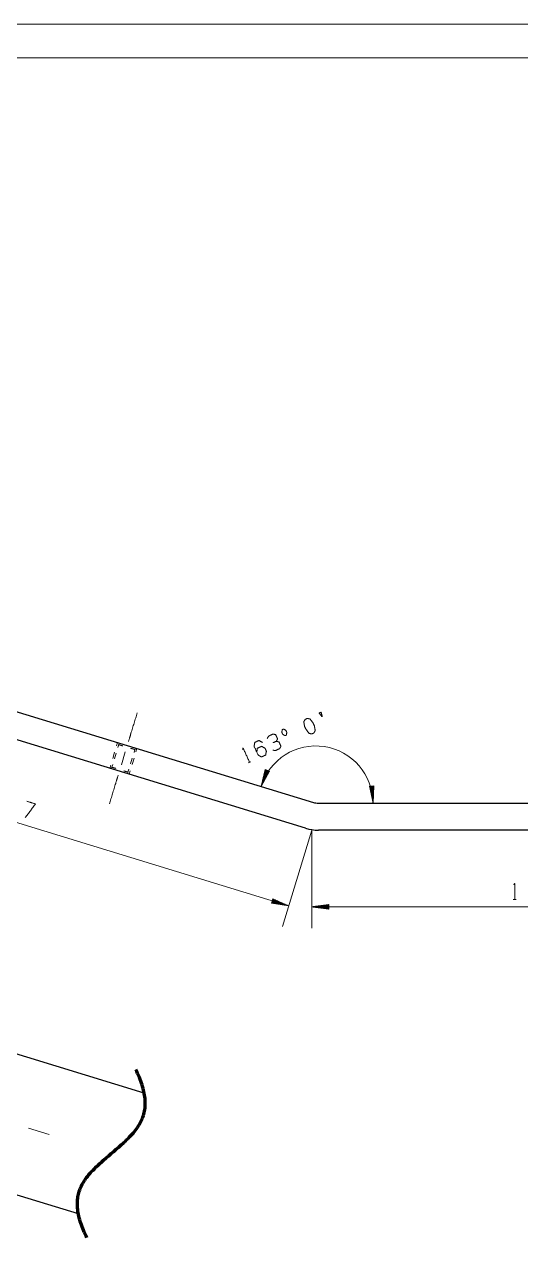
# Model space of a CAD drawing. Header units: millimetres. Extents: x 0 to 420, y 0 to 297.
# Drawn here: x 138.2 to 211.8, y 117.1 to 297 of the extents above; entities that cross this region are included whole.
import ezdxf

# ---------------------------------------------------------------- set-up
doc = ezdxf.new("R2010")
doc.units = ezdxf.units.MM
doc.layers.add('1', color=7, linetype='Continuous', true_color=0xffffff)

msp = doc.modelspace()

# ---------------------------------------------------------------- linework, layer by layer
at = {"layer": '1', "color": 132, "linetype": 'Continuous', "lineweight": 18}
for p, q in [((420, 297), (0, 297)), ((415, 292), (25, 292))]:
    msp.add_line(p, q, dxfattribs=at)
at = {"layer": '1', "color": 30, "linetype": 'Continuous', "lineweight": 25}
for p, q in [((95.12, 207.9), (181.06, 181.62)), ((179.89, 177.8), (93.95, 204.07)), ((181.79, 181.51), (242.92, 181.51)), ((242.92, 177.51), (181.79, 177.51)), ((155.96, 138.52), (80.92, 161.46)), ((146.2, 120.59), (75.07, 142.34))]:
    msp.add_line(p, q, dxfattribs=at)
at = {"layer": '1', "color": 13, "linetype": 'Continuous', "lineweight": 18}
for p, q in [((177.38, 166.28), (90.51, 192.84)), ((173.91, 186.48), (173.3, 183.99)), ((173.3, 183.99), (174.53, 186.24)), ((174.2, 186.37), (173.35, 184.18)), ((174.24, 186.35), (173.39, 184.16)), ((174.15, 186.39), (173.44, 184.56)), ((174.1, 186.41), (173.53, 184.94)), ((174.29, 186.33), (173.58, 184.5)), ((174.06, 186.42), (173.62, 185.32)), ((174.01, 186.44), (173.72, 185.69)), ((174.34, 186.31), (173.77, 184.85)), ((173.96, 186.46), (173.81, 186.07)), ((173.91, 186.48), (173.9, 186.45)), ((173.91, 186.48), (173.9, 186.45)), ((174.53, 186.24), (173.91, 186.48)), ((174.39, 186.3), (173.96, 185.19)), ((174.43, 186.28), (174.14, 185.53)), ((174.48, 186.26), (174.33, 185.87)), ((174.53, 186.24), (174.52, 186.21)), ((174.53, 186.24), (174.52, 186.21)), ((190.04, 184.07), (189.37, 184.02)), ((189.37, 184.02), (189.9, 181.51)), ((189.38, 184.02), (189.38, 183.99)), ((189.38, 184.02), (189.38, 183.99)), ((189.43, 184.02), (189.46, 183.61)), ((189.48, 184.03), (189.54, 183.23)), ((189.53, 184.03), (189.62, 182.85)), ((189.58, 184.04), (189.7, 182.47)), ((189.63, 184.04), (189.78, 182.08)), ((189.68, 184.04), (189.86, 181.7)), ((189.73, 184.05), (189.91, 181.71)), ((189.78, 184.05), (189.93, 182.1)), ((189.83, 184.05), (189.95, 182.48)), ((189.88, 184.06), (189.97, 182.87)), ((189.9, 181.51), (190.04, 184.07)), ((189.94, 184.06), (189.99, 183.26)), ((189.99, 184.07), (190.02, 183.65)), ((190.04, 184.07), (190.04, 184.04)), ((190.04, 184.07), (190.04, 184.04)), ((180.81, 177.51), (176.45, 163.24)), ((180.81, 177.51), (180.81, 162.96)), ((175.05, 167.34), (174.85, 166.7)), ((175.05, 167.34), (175.08, 167.33)), ((175.05, 167.34), (175.08, 167.33)), ((177.38, 166.28), (175.05, 167.34)), ((174.85, 166.7), (177.38, 166.28)), ((174.86, 166.71), (174.89, 166.7)), ((174.86, 166.71), (174.89, 166.7)), ((174.87, 166.76), (175.27, 166.63)), ((174.88, 166.8), (175.65, 166.57)), ((174.9, 166.85), (176.04, 166.51)), ((174.91, 166.9), (176.42, 166.44)), ((174.93, 166.95), (176.81, 166.38)), ((174.94, 167), (177.19, 166.31)), ((174.96, 167.05), (177.2, 166.36)), ((174.97, 167.1), (176.85, 166.52)), ((174.99, 167.14), (176.5, 166.68)), ((175, 167.19), (176.14, 166.85)), ((175.02, 167.24), (175.79, 167.01)), ((175.03, 167.29), (175.43, 167.17)), ((183.35, 166.47), (180.81, 166.13)), ((180.81, 166.13), (183.35, 165.8)), ((180.81, 166.13), (245.81, 166.13)), ((183.35, 166.16), (181.01, 166.16)), ((183.35, 166.11), (181.01, 166.11)), ((183.35, 166.21), (181.39, 166.21)), ((183.35, 166.05), (181.39, 166.05)), ((183.35, 166.26), (181.78, 166.26)), ((183.35, 166), (181.78, 166)), ((183.35, 166.31), (182.17, 166.31)), ((183.35, 165.95), (182.17, 165.95)), ((183.35, 166.36), (182.55, 166.36)), ((183.35, 165.9), (182.55, 165.9)), ((183.35, 166.41), (182.94, 166.41)), ((183.35, 165.85), (182.94, 165.85)), ((183.35, 166.46), (183.32, 166.46)), ((183.35, 166.46), (183.32, 166.46)), ((183.35, 165.8), (183.32, 165.8)), ((183.35, 165.8), (183.32, 165.8)), ((183.35, 165.8), (183.35, 166.47))]:
    msp.add_line(p, q, dxfattribs=at)
at = {"layer": '1', "color": 43, "linetype": 'Continuous', "lineweight": 18}
for p, q in [((151.58, 189.06), (151.29, 188.11)), ((151.8, 188.93), (151.54, 188.1)), ((152.02, 190.5), (151.87, 190.02)), ((152.02, 190.5), (152.06, 190.42)), ((152.18, 190.19), (152.06, 189.77)), ((152.14, 190.27), (152.18, 190.19)), ((152.18, 190.19), (152.19, 190.19)), ((152.18, 190.19), (152.18, 190.19)), ((154.45, 189.04), (154.57, 189.46)), ((154.57, 189.46), (154.65, 189.5)), ((154.89, 189.62), (154.74, 189.14)), ((154.81, 189.58), (154.89, 189.62)), ((150.99, 187.15), (150.85, 186.67)), ((151.29, 187.26), (151.16, 186.84)), ((153.93, 187.36), (154.19, 188.2)), ((154.45, 188.19), (154.16, 187.23)), ((150.93, 186.72), (150.85, 186.67)), ((151.16, 186.84), (151.08, 186.8)), ((153.55, 186.11), (153.68, 186.53)), ((153.59, 186.03), (153.55, 186.11)), ((153.72, 185.8), (153.68, 185.88)), ((153.86, 186.28), (153.72, 185.8))]:
    msp.add_line(p, q, dxfattribs=at)
at = {"layer": '1', "color": 252, "linetype": 'Continuous', "lineweight": 18}
for p, q in [((153.16, 189.11), (152.57, 187.19)), ((138.81, 133.31), (141.85, 132.38))]:
    msp.add_line(p, q, dxfattribs=at)
at = {"layer": '1', "color": 95, "linetype": 'Continuous', "lineweight": 18}
for p, q in [((171.4, 187.47), (171.78, 187.65)), ((210.7, 167.22), (211.12, 167.22))]:
    msp.add_line(p, q, dxfattribs=at)
at = {"layer": '1', "color": 6, "linetype": 'Continuous', "lineweight": 70}
for p, q in [((154.85, 141.74), (154.7, 142.04)), ((154.99, 141.44), (154.85, 141.74)), ((155.13, 141.14), (154.99, 141.44)), ((155.25, 140.84), (155.13, 141.14)), ((155.37, 140.54), (155.25, 140.84)), ((155.47, 140.27), (155.37, 140.54)), ((155.57, 140.01), (155.47, 140.27)), ((155.65, 139.74), (155.57, 140.01)), ((155.73, 139.48), (155.65, 139.74)), ((155.8, 139.22), (155.73, 139.48)), ((155.87, 138.97), (155.8, 139.22)), ((155.93, 138.71), (155.87, 138.97)), ((155.98, 138.46), (155.93, 138.71)), ((156.02, 138.21), (155.98, 138.46)), ((156.06, 137.96), (156.02, 138.21)), ((156.08, 137.71), (156.06, 137.96)), ((156.1, 137.47), (156.08, 137.71)), ((156.11, 137.23), (156.1, 137.47)), ((156.1, 136.53), (156.11, 136.76)), ((156.12, 136.99), (156.11, 137.23)), ((156.11, 136.76), (156.12, 136.99)), ((155.7, 134.77), (155.77, 134.97)), ((155.77, 134.97), (155.85, 135.18)), ((155.85, 135.18), (155.91, 135.4)), ((155.91, 135.4), (155.97, 135.62)), ((155.97, 135.62), (156.01, 135.85)), ((156.01, 135.85), (156.05, 136.07)), ((156.05, 136.07), (156.08, 136.3)), ((156.08, 136.3), (156.1, 136.53)), ((154.66, 133.02), (154.81, 133.22)), ((154.81, 133.22), (154.95, 133.42)), ((154.95, 133.42), (155.09, 133.62)), ((155.09, 133.62), (155.21, 133.82)), ((155.21, 133.82), (155.32, 134)), ((155.32, 134), (155.43, 134.19)), ((155.43, 134.19), (155.52, 134.38)), ((155.52, 134.38), (155.61, 134.58)), ((155.61, 134.58), (155.7, 134.77)), ((152.9, 131.15), (153.13, 131.36)), ((153.13, 131.36), (153.35, 131.58)), ((153.35, 131.58), (153.57, 131.79)), ((153.57, 131.79), (153.78, 132.01)), ((153.78, 132.01), (153.98, 132.23)), ((153.98, 132.23), (154.18, 132.45)), ((154.18, 132.45), (154.35, 132.64)), ((154.35, 132.64), (154.51, 132.83)), ((154.51, 132.83), (154.66, 133.02)), ((150.7, 129.23), (151.08, 129.56)), ((151.08, 129.56), (151.45, 129.87)), ((151.45, 129.87), (151.82, 130.19)), ((151.82, 130.19), (152.19, 130.51)), ((152.19, 130.51), (152.55, 130.83)), ((152.55, 130.83), (152.9, 131.15)), ((148.84, 127.56), (149.11, 127.82)), ((149.11, 127.82), (149.38, 128.07)), ((149.38, 128.07), (149.66, 128.33)), ((149.66, 128.33), (149.94, 128.58)), ((149.94, 128.58), (150.32, 128.91)), ((150.32, 128.91), (150.7, 129.23)), ((147.27, 125.78), (147.41, 125.98)), ((147.41, 125.98), (147.59, 126.2)), ((147.59, 126.2), (147.77, 126.43)), ((147.77, 126.43), (147.97, 126.65)), ((147.97, 126.65), (148.16, 126.87)), ((148.16, 126.87), (148.37, 127.09)), ((148.37, 127.09), (148.58, 127.3)), ((148.58, 127.3), (148.84, 127.56)), ((146.39, 124.15), (146.47, 124.36)), ((146.47, 124.36), (146.57, 124.57)), ((146.57, 124.57), (146.66, 124.78)), ((146.66, 124.78), (146.77, 124.99)), ((146.77, 124.99), (146.89, 125.19)), ((146.89, 125.19), (147.01, 125.39)), ((147.01, 125.39), (147.14, 125.59)), ((147.14, 125.59), (147.27, 125.78)), ((146.05, 122.22), (146.06, 122.46)), ((146.06, 122.46), (146.07, 122.69)), ((146.07, 122.69), (146.1, 122.92)), ((146.1, 122.92), (146.13, 123.13)), ((146.13, 123.13), (146.17, 123.34)), ((146.17, 123.34), (146.21, 123.55)), ((146.21, 123.55), (146.26, 123.75)), ((146.26, 123.75), (146.32, 123.95)), ((146.32, 123.95), (146.39, 124.15)), ((146.05, 121.99), (146.05, 122.22)), ((146.06, 121.75), (146.05, 121.99)), ((146.07, 121.5), (146.06, 121.75)), ((146.1, 121.26), (146.07, 121.5)), ((146.13, 121.01), (146.1, 121.26)), ((146.17, 120.76), (146.13, 121.01)), ((146.22, 120.51), (146.17, 120.76)), ((146.27, 120.25), (146.22, 120.51)), ((146.33, 120), (146.27, 120.25)), ((146.4, 119.74), (146.33, 120)), ((146.48, 119.48), (146.4, 119.74)), ((146.56, 119.22), (146.48, 119.48)), ((146.65, 118.96), (146.56, 119.22)), ((146.75, 118.7), (146.65, 118.96)), ((146.85, 118.44), (146.75, 118.7)), ((146.96, 118.17), (146.85, 118.44)), ((147.07, 117.9), (146.96, 118.17)), ((147.2, 117.62), (147.07, 117.9)), ((147.33, 117.35), (147.2, 117.62)), ((147.46, 117.07), (147.33, 117.35))]:
    msp.add_line(p, q, dxfattribs=at)
at = {"layer": '1', "color": 13, "linetype": 'Continuous', "lineweight": 18}
msp.add_arc((181.41, 181.51), 8.48, 0, 163, dxfattribs=at)
at = {"layer": '1', "color": 30, "linetype": 'Continuous', "lineweight": 25}
for radius in [2.5, 6.5]:
    msp.add_arc((181.79, 184.01), radius, 253, 270, dxfattribs=at)
at = {"layer": '1', "color": 252, "linetype": 'Continuous', "lineweight": 18}
for points, knots in [([(154.93, 194.9), (154, 191.87), (153.62, 190.63)], [0, 0, 0.709621, 1, 1]), ([(152.11, 185.67), (151.73, 184.43), (150.8, 181.39)], [0, 0, 0.290382, 1, 1])]:
    msp.add_open_spline(points, degree=1, knots=knots, dxfattribs=at)
at = {"layer": '1', "color": 95, "linetype": 'Continuous', "lineweight": 18}
for points, knots in [([(182.36, 194.31), (181.91, 194.87), (182.21, 195.01), (182.36, 194.31)], [0, 0, 0.406597, 0.595726, 1, 1]), ([(181.13, 191.91), (181.33, 192.27), (181.2, 192.98), (181, 193.41), (180.54, 194), (180.14, 194.07), (179.84, 193.93), (179.62, 193.58), (179.76, 192.85), (179.98, 192.43), (180.41, 191.85), (180.82, 191.77), (181.13, 191.91)], [0, 0, 0.067523, 0.18397, 0.260583, 0.380941, 0.44614, 0.500305, 0.565503, 0.685862, 0.762527, 0.87831, 0.945835, 1, 1]), ([(172.66, 189.09), (172.75, 189.65), (173.38, 189.94), (173.88, 189.65), (174.08, 189.21), (173.97, 188.64), (173.34, 188.36), (172.85, 188.66), (172.26, 189.95), (172.36, 190.52), (172.98, 190.8), (173.49, 190.51)], [0, 0, 0.076963, 0.169761, 0.248073, 0.312017, 0.390331, 0.483129, 0.560092, 0.751928, 0.828891, 0.921688, 1, 1]), ([(175.54, 190.68), (175.75, 191.02), (175.45, 191.68), (175.05, 191.75), (174.43, 191.46), (174.21, 191.12)], [0, 0, 0.153874, 0.429848, 0.583726, 0.846126, 1, 1]), ([(176.84, 191.52), (177.05, 191.61), (177.11, 192), (176.98, 192.29), (176.65, 192.5), (176.44, 192.41), (176.37, 192.02), (176.5, 191.72), (176.84, 191.52)], [0, 0, 0.085677, 0.230396, 0.351583, 0.496294, 0.581981, 0.730392, 0.851586, 1, 1]), ([(170.56, 189.48), (170.61, 189.72), (171.59, 187.56)], [0, 0, 0.093488, 1, 1]), ([(175.03, 189.37), (175.41, 189.3), (176.04, 189.59), (176.25, 189.93), (175.95, 190.59), (175.54, 190.68), (175.07, 190.47)], [0, 0, 0.124123, 0.34369, 0.472446, 0.703381, 0.836732, 1, 1]), ([(138.33, 179.36), (139.83, 181.39), (138.55, 181.78)], [0, 0, 0.652471, 1, 1]), ([(210.77, 169.4), (210.91, 169.6), (210.91, 167.22)], [0, 0, 0.093486, 1, 1])]:
    msp.add_open_spline(points, degree=1, knots=knots, dxfattribs=at)
at = {"layer": '1', "color": 43, "linetype": 'Continuous', "lineweight": 18}
for points, knots in [([(152.19, 190.19), (152.33, 190.14), (152.78, 190)], [0, 0, 0.235627, 1, 1]), ([(153.98, 189.64), (154.14, 189.59), (154.57, 189.46)], [0, 0, 0.269437, 1, 1]), ([(151.76, 186.66), (151.28, 186.8), (151.16, 186.84)], [0, 0, 0.801904, 1, 1]), ([(153.55, 186.11), (153.1, 186.25), (152.95, 186.29)], [0, 0, 0.753036, 1, 1])]:
    msp.add_open_spline(points, degree=1, knots=knots, dxfattribs=at)

doc.saveas('drawing.dxf')
